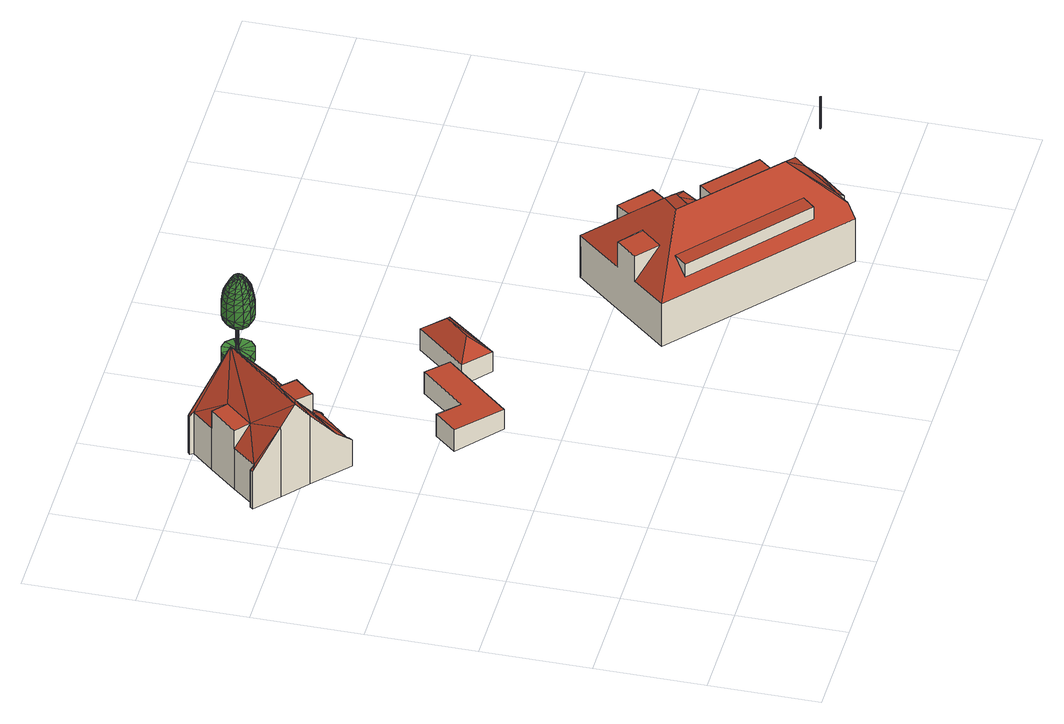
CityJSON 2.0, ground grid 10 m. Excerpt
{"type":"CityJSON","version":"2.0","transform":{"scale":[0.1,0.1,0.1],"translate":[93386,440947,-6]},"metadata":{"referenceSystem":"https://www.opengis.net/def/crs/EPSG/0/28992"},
"CityObjects":{
"building1":{"type":"Building","attributes":{"yearOfConstruction":1921,"statusOmschr":"Pand in gebruik","hoogste_bouwlaag":2,"aantalBouwlagen":3,"laagste_bouwlaag":0,"typeOmschr":"vrijstaand"},"address":[{"CountryName":"Nederland","LocalityName":"Rotterdam","ThoroughfareNumber":"223","ThoroughfareName":"Straatweg","PostalCode":"3054AG"}],"geometry":[{"type":"Solid","lod":"2","boundaries":[[[[0,1,2]],[[3,4,5]],[[6,7,8]],[[9,10,11]],[[12,13,14,15]],[[16,17,12,15,18]],[[19,20,16,18,21]],[[22,19,21,23]],[[23,24,25,22]],[[26,25,24,27]],[[28,26,27,29]],[[30,28,29,31]],[[31,32,33,30]],[[34,35,36,37]],[[38,34,37,39]],[[38,39,40,41,42]],[[40,43,44,41]],[[45,44,43,46]],[[7,47,48,11,10,8]],[[46,47,7,45]],[[48,49,50,11]],[[49,51,52,50]],[[51,14,13,52]],[[4,3,53,33,32,36,35]],[[53,0,2,33]],[[50,52,13]],[[12,50,13]],[[42,41,45]],[[9,50,12]],[[42,6,9]],[[45,41,44]],[[45,7,6]],[[9,12,17]],[[42,9,17]],[[42,45,6]],[[9,11,50]],[[38,35,34]],[[38,42,35]],[[35,42,5]],[[1,17,16]],[[35,5,4]],[[2,1,20]],[[5,17,1]],[[1,16,20]],[[42,17,5]],[[22,25,19]],[[26,2,25]],[[19,25,20]],[[26,33,2]],[[30,26,28]],[[30,33,26]],[[2,20,25]],[[3,5,1,0,53]],[[8,10,9,6]],[[32,31,29,27,24,23,21,18,15,14,51,49,48,47,46,43,40,39,37,36]]]],"semantics":{"surfaces":[{"type":"WallSurface"},{"type":"RoofSurface"},{"type":"GroundSurface"}],"values":[[0,0,0,0,0,0,0,0,0,0,0,0,0,0,0,0,0,0,0,0,0,0,0,0,0,1,1,1,1,1,1,1,1,1,1,1,1,1,1,1,1,1,1,1,1,1,1,1,1,1,1,1,1,1,2]]}}]},
"building2":{"type":"Building","attributes":{"yearOfConstruction":1921,"statusOmschr":"Pand in gebruik","aantalBouwlagen":1},"address":[{"CountryName":"Nederland","LocalityName":"Rotterdam"}],"geometry":[{"type":"Solid","lod":"2","boundaries":[[[[54,55,56,57]],[[55,58,59,56]],[[58,60,61,59]],[[60,62,63,61]],[[64,63,62,65]],[[57,64,65,54]],[[56,59,61,63,64,57]],[[54,65,62,60,58,55]]]],"semantics":{"surfaces":[{"type":"WallSurface"},{"type":"RoofSurface"},{"type":"GroundSurface"}],"values":[[0,0,0,0,0,0,1,2]]}}]},
"building3":{"type":"Building","attributes":{"yearOfConstruction":1919,"statusOmschr":"Pand in gebruik","aantalBouwlagen":1},"address":[{"CountryName":"Nederland","LocalityName":"Rotterdam"}],"geometry":[{"type":"Solid","lod":"2","boundaries":[[[[66,67,68,69]],[[70,68,67,71]],[[72,70,71,73]],[[73,66,69,72]],[[74,75,70]],[[72,74,70]],[[72,69,74]],[[70,75,68]],[[69,68,75,74]],[[73,71,67,66]]]],"semantics":{"surfaces":[{"type":"WallSurface"},{"type":"RoofSurface"},{"type":"GroundSurface"}],"values":[[0,0,0,0,1,1,1,1,1,2]]}}]},
"tree1":{"type":"SolitaryVegetationObject","attributes":{"Geslacht":"Aesculus","Brondatum":"13-06-2019","Aanlegjaar":"1984","Beheerobjectomschrijving":"12310.bm41","Ontwikkeling":"Blijvende Kroon","Boomsortiment":"Aesculus hippocastanum","Boomstatus":"Niet van toepassing","Stamdiameter":"25","tree_part":"wortel","Takvrije_zone":"tot 2,50 meter Bereikt","Thema":"Bomen","Kroondiameter":"3","Boomhoogte":"6-9 m.","Straat":"C.N.A.Looslaan","Wijk":"Hillegersberg Noord","Laatste_mutatie":"17-05-2019","Boomsortiment_nederlands":"Wilde kastanje, Witte paa ;Aanbev. = N","Buurt":"Hillegersberg Noord - 40","Hoogte":"-2.543931"},"geometry":[{"type":"CompositeSurface","lod":"2","boundaries":[[[76,77,78]],[[76,79,80]],[[81,80,82]],[[77,83,78]],[[84,81,82]],[[83,85,78]],[[86,84,82]],[[85,87,78]],[[88,86,82]],[[87,89,78]],[[90,88,82]],[[89,91,78]],[[92,90,82]],[[91,93,78]],[[94,92,82]],[[93,95,78]],[[96,94,82]],[[95,97,78]],[[98,96,82]],[[97,99,78]],[[100,98,82]],[[99,101,78]],[[80,79,82]],[[79,100,82]],[[101,76,78]],[[76,101,79]],[[101,100,79]],[[101,99,100]],[[99,98,100]],[[99,97,98]],[[97,96,98]],[[97,95,96]],[[95,94,96]],[[95,93,94]],[[93,92,94]],[[93,91,92]],[[91,90,92]],[[91,89,90]],[[89,88,90]],[[89,87,88]],[[87,86,88]],[[87,85,86]],[[85,84,86]],[[85,83,84]],[[83,81,84]],[[83,77,81]],[[77,80,81]],[[77,76,80]]]}]},
"tree2":{"type":"SolitaryVegetationObject","attributes":{"Geslacht":"Aesculus","Brondatum":"13-06-2019","Aanlegjaar":"1984","Beheerobjectomschrijving":"12310.bm41","Ontwikkeling":"Blijvende Kroon","Boomsortiment":"Aesculus hippocastanum","Boomstatus":"Niet van toepassing","Stamdiameter":"25","tree_part":"kruin","Takvrije_zone":"tot 2,50 meter Bereikt","Kroondiameter":"3","Thema":"Bomen","Boomhoogte":"6-9 m.","Straat":"C.N.A.Looslaan","Wijk":"Hillegersberg Noord","Laatste_mutatie":"17-05-2019","Boomsortiment_nederlands":"Wilde kastanje, Witte paa ;Aanbev. = N","Buurt":"Hillegersberg Noord - 40","Hoogte":"-2.543931"},"geometry":[{"type":"CompositeSurface","lod":"2","boundaries":[[[102,103,104]],[[105,103,102]],[[102,106,107]],[[108,106,102]],[[108,109,110]],[[109,111,112]],[[111,113,114]],[[113,115,116]],[[117,118,115]],[[117,119,118]],[[120,119,102]],[[102,121,122]],[[102,107,123]],[[121,124,125]],[[124,126,127]],[[126,128,129]],[[129,128,130]],[[130,131,132]],[[132,131,133]],[[134,135,133]],[[136,137,134]],[[138,139,136]],[[138,140,141]],[[140,142,141]],[[142,143,144]],[[143,145,144]],[[144,145,146]],[[146,147,148]],[[148,147,149]],[[150,151,149]],[[152,153,150]],[[154,153,152]],[[133,155,132]],[[156,157,154]],[[135,155,133]],[[135,158,155]],[[159,160,156]],[[161,162,158]],[[163,164,159]],[[165,166,162]],[[167,168,163]],[[169,170,166]],[[167,171,172]],[[173,174,171]],[[175,170,169]],[[176,177,173]],[[178,175,179]],[[180,181,176]],[[182,178,183]],[[184,185,180]],[[186,182,187]],[[188,189,184]],[[190,186,191]],[[192,193,188]],[[194,190,195]],[[196,197,192]],[[198,194,199]],[[200,201,196]],[[202,198,203]],[[204,205,200]],[[206,202,207]],[[208,209,204]],[[163,168,164]],[[159,164,160]],[[156,160,157]],[[160,210,157]],[[210,211,212]],[[211,213,214]],[[213,215,216]],[[215,217,218]],[[217,219,220]],[[219,221,222]],[[221,223,224]],[[224,223,225]],[[139,137,136]],[[226,139,138]],[[141,226,138]],[[227,226,141]],[[228,227,229]],[[230,228,231]],[[231,228,229]],[[229,227,141]],[[141,142,229]],[[142,144,229]],[[229,144,231]],[[144,146,231]],[[231,146,148]],[[148,230,231]],[[232,230,148]],[[149,232,148]],[[151,232,149]],[[153,151,150]],[[154,157,153]],[[157,210,212]],[[157,212,153]],[[153,212,151]],[[212,211,214]],[[212,214,151]],[[151,214,232]],[[214,213,216]],[[214,216,232]],[[232,216,230]],[[216,215,218]],[[216,218,230]],[[230,218,228]],[[218,217,220]],[[218,220,228]],[[228,220,227]],[[220,219,222]],[[220,222,227]],[[227,222,226]],[[222,221,224]],[[222,224,226]],[[226,224,139]],[[224,225,139]],[[139,225,137]],[[137,135,134]],[[161,158,135]],[[137,161,135]],[[225,161,137]],[[165,162,161]],[[225,165,161]],[[223,165,225]],[[169,166,165]],[[223,169,165]],[[179,175,169]],[[179,169,223]],[[221,179,223]],[[183,178,179]],[[183,179,221]],[[219,183,221]],[[187,182,183]],[[187,183,219]],[[217,187,219]],[[191,186,187]],[[191,187,217]],[[215,191,217]],[[195,190,191]],[[195,191,215]],[[213,195,215]],[[199,194,195]],[[199,195,213]],[[211,199,213]],[[203,198,199]],[[203,199,211]],[[210,203,211]],[[207,202,203]],[[207,203,210]],[[160,207,210]],[[164,207,160]],[[164,206,207]],[[168,206,164]],[[208,233,209]],[[234,235,233]],[[233,235,209]],[[173,177,174]],[[177,235,174]],[[176,181,177]],[[196,201,197]],[[200,205,201]],[[204,209,205]],[[205,235,201]],[[201,235,197]],[[184,189,185]],[[189,235,185]],[[188,193,189]],[[192,197,193]],[[235,193,197]],[[193,235,189]],[[180,185,181]],[[235,181,185]],[[181,235,177]],[[235,234,174]],[[171,174,234]],[[171,234,172]],[[172,234,233]],[[172,233,208]],[[167,172,168]],[[168,172,208]],[[168,208,206]],[[206,208,204]],[[206,204,202]],[[202,204,200]],[[202,200,198]],[[198,200,196]],[[198,196,194]],[[194,196,192]],[[194,192,190]],[[190,192,188]],[[190,188,186]],[[186,188,184]],[[186,184,182]],[[182,184,180]],[[182,180,178]],[[178,180,176]],[[178,176,175]],[[175,176,173]],[[175,173,170]],[[170,173,171]],[[170,171,167]],[[170,167,166]],[[166,167,163]],[[166,163,162]],[[162,163,159]],[[162,159,158]],[[158,159,156]],[[158,156,155]],[[155,156,154]],[[155,154,132]],[[132,154,152]],[[152,130,132]],[[129,130,152]],[[150,129,152]],[[127,126,129]],[[127,129,150]],[[149,127,150]],[[147,127,149]],[[147,124,127]],[[125,124,147]],[[146,125,147]],[[145,125,146]],[[122,121,125]],[[122,125,145]],[[102,122,120]],[[120,122,145]],[[120,145,143]],[[119,120,143]],[[119,143,118]],[[118,143,142]],[[140,118,142]],[[115,118,140]],[[116,115,140]],[[116,140,138]],[[136,116,138]],[[114,113,116]],[[114,116,136]],[[134,114,136]],[[112,111,114]],[[235,205,209]],[[112,114,134]],[[133,112,134]],[[131,112,133]],[[131,109,112]],[[110,109,131]],[[130,110,131]],[[128,110,130]],[[106,108,110]],[[106,110,128]],[[107,106,128]],[[107,128,126]],[[123,107,126]],[[123,126,124]],[[121,123,124]],[[123,121,102]],[[102,119,117]],[[102,117,105]],[[105,117,115]],[[105,115,113]],[[103,105,113]],[[103,113,111]],[[104,103,111]],[[104,111,109]],[[108,104,109]],[[102,104,108]]]}]},
"tree3":{"type":"SolitaryVegetationObject","attributes":{"Geslacht":"Aesculus","Brondatum":"13-06-2019","Aanlegjaar":"1984","Beheerobjectomschrijving":"12310.bm41","Ontwikkeling":"Blijvende Kroon","Boomsortiment":"Aesculus hippocastanum","Boomstatus":"Niet van toepassing","Stamdiameter":"25","tree_part":"stam","Takvrije_zone":"tot 2,50 meter Bereikt","Thema":"Bomen","Kroondiameter":"3","Boomhoogte":"6-9 m.","Straat":"C.N.A.Looslaan","Wijk":"Hillegersberg Noord","Laatste_mutatie":"17-05-2019","Boomsortiment_nederlands":"Wilde kastanje, Witte paa ;Aanbev. = N","Buurt":"Hillegersberg Noord - 40","Hoogte":"-2.543931"},"geometry":[{"type":"CompositeSurface","lod":"2","boundaries":[[[236,237,238]],[[239,240,236]],[[241,242,243]],[[243,244,245]],[[240,237,236]],[[245,78,246]],[[237,247,238]],[[247,248,238]],[[249,78,245]],[[244,249,245]],[[238,248,250]],[[242,244,243]],[[242,238,244]],[[244,238,250]],[[244,250,249]],[[249,250,248]],[[249,248,78]],[[78,248,247]],[[78,247,246]],[[246,247,237]],[[246,237,245]],[[245,237,240]],[[245,240,243]],[[243,240,239]],[[243,239,241]],[[241,239,236]],[[241,236,242]],[[242,236,238]]]}]},
"building4":{"type":"Building","attributes":{"yearOfConstruction":1919,"statusOmschr":"Pand in gebruik","hoogste_bouwlaag":1,"aantalBouwlagen":2,"laagste_bouwlaag":0,"typeOmschr":"vrijstaand"},"address":[{"CountryName":"Nederland","LocalityName":"Rotterdam","ThoroughfareNumber":"221","ThoroughfareName":"Straatweg","PostalCode":"3054AG"}],"geometry":[{"type":"Solid","lod":"2","boundaries":[[[[251,252,253]],[[254,255,256]],[[256,252,251,254]],[[254,251,253,255]],[[257,258,259]],[[260,261,262]],[[262,258,257,260]],[[260,257,259,261]],[[263,264,265]],[[266,267,268]],[[267,265,264,268]],[[266,263,265,267]],[[269,270,271]],[[272,273,274]],[[275,276,277]],[[270,278,271]],[[279,280,281,282,269]],[[281,283,284,282]],[[283,285,286,284]],[[273,286,285,287,288,277,276,274]],[[289,288,287,290]],[[291,292,289,290,293]],[[294,291,293,295]],[[296,294,295,297]],[[297,298,299,296]],[[300,301,299,298,302]],[[303,300,302,304]],[[304,305,306,303]],[[305,307,308,306]],[[279,309,310,280]],[[309,308,307,310]],[[271,278,308]],[[309,269,271]],[[309,271,308]],[[279,269,309]],[[291,311,292]],[[296,291,294]],[[299,311,291]],[[301,311,299]],[[296,299,291]],[[273,272,275,277,288,312,313,286]],[[303,306,308,278,312,311,301,300],[261,259,258,262]],[[282,284,286,313,270,269],[255,253,252,256]],[[272,274,276,275]],[[292,311,312,288,289],[268,264,263,266]],[[270,313,312,278]],[[304,302,298,297,295,293,290,287,285,283,281,280,310,307,305]]]],"semantics":{"surfaces":[{"type":"WallSurface"},{"type":"RoofSurface"},{"type":"GroundSurface"}],"values":[[0,0,0,1,0,0,0,1,0,0,0,1,0,0,0,0,0,0,0,0,0,0,0,0,0,0,0,0,0,0,0,1,1,1,1,1,1,1,1,1,1,1,1,1,1,1,2]]}}]},
"cityfurniture1":{"type":"CityFurniture","attributes":{"Lichtpunttype":"Straatverlichting","Brondatum":"12-06-2019","Buurt_nummer":"62","Masttype":"TRAMMAST LPH 10M","Lamptype":"CPO-TW 140W KL.728","Buurtnaam":"Hillegersberg Noord","Nummer":"12","Geplaatst_op":"02-12-2010","Wijknummer":"6","Nivo":"0","Datum_laatste_mutatie":"07-06-2019","Straatnaam":"Straatweg","Thema":"Lichtmasten","Beheerobject":"71935/OVL-012","Armatuurtype":"4767 ARM SGS 453 1X CPO-TW 140W K EB OC FG EVSA VLAK GLAS LS-6","Objecthoogte":"10","Klasse":"Verbindingsweg 2-zijdig","Wijknaam":"Hillegersberg-Schiebroek"},"geometry":[{"type":"MultiSurface","lod":"2","boundaries":[[[314,315,316,317]],[[318,314,317,319]],[[320,318,319,321]],[[315,320,321,316]],[[315,314,318,320]]]}]}
},
"vertices":[
[94,392,101],[81,404,102],[94,392,81],[110,410,101],[110,410,82],[96,422,102],[64,459,101],[51,470,82],[51,470,101],[42,434,101],[29,445,101],[29,445,82],[28,404,113],[6,423,78],[6,423,38],[28,404,38],[51,384,112],[39,394,131],[51,384,38],[84,355,66],[71,366,80],[84,355,38],[86,358,66],[86,358,38],[83,360,38],[83,360,69],[109,389,70],[109,389,38],[111,387,67],[111,387,38],[113,389,67],[113,389,38],[101,400,38],[101,400,81],[135,434,78],[132,436,82],[132,436,38],[135,434,38],[137,436,78],[137,436,38],[69,495,38],[69,495,78],[103,466,132],[67,493,38],[67,493,78],[69,490,82],[69,490,38],[51,470,38],[29,445,38],[11,423,38],[11,423,82],[8,426,38],[8,426,78],[101,400,101],
[223,303,32],[203,321,32],[203,321,55],[223,303,54],[168,280,32],[168,280,54],[148,297,32],[148,297,56],[131,277,32],[131,277,55],[171,243,53],[171,243,32],
[259,338,33],[220,292,33],[220,292,55],[259,338,56],[245,271,54],[245,271,33],[283,318,54],[283,318,33],[260,314,71],[241,293,70],
[229,475,35],[235,480,35],[222,488,35],[229,475,25],[235,480,25],[237,488,25],[222,488,25],[237,488,35],[235,495,25],[235,495,35],[229,501,25],[229,501,35],[222,503,25],[222,503,35],[214,501,25],[214,501,35],[209,495,25],[209,495,35],[207,488,25],[207,488,35],[209,480,25],[209,480,35],[214,475,25],[214,475,35],[222,473,25],[222,473,35],
[222,488,59],[225,493,61],[227,491,61],[222,494,61],[227,485,61],[225,482,61],[228,488,61],[233,488,64],[231,482,64],[231,493,64],[236,488,69],[227,497,64],[234,495,69],[222,499,64],[229,500,69],[219,493,61],[217,497,64],[217,491,61],[216,488,61],[219,482,61],[217,485,61],[222,482,61],[217,478,64],[213,482,64],[222,477,64],[215,476,69],[227,478,64],[222,474,69],[229,476,69],[234,481,69],[229,475,75],[235,480,75],[237,488,75],[237,488,85],[235,495,75],[235,495,85],[229,501,75],[229,501,85],[222,502,69],[222,503,75],[215,500,69],[213,493,64],[210,495,69],[211,488,64],[208,488,69],[210,481,69],[207,488,75],[209,480,75],[214,475,75],[214,475,85],[222,473,75],[222,473,85],[229,475,85],[235,480,85],[234,481,92],[229,476,92],[236,488,92],[235,488,97],[233,481,97],[234,495,92],[233,494,97],[232,494,102],[233,488,102],[228,499,97],[228,498,102],[227,496,106],[230,493,106],[222,499,102],[222,497,106],[222,494,111],[225,493,111],[219,493,111],[220,492,113],[217,496,106],[217,491,111],[218,490,113],[214,493,106],[216,498,102],[216,488,111],[218,488,113],[213,488,106],[212,494,102],[217,485,111],[218,486,113],[214,483,106],[211,488,102],[219,482,111],[220,484,113],[217,480,106],[212,482,102],[222,482,111],[222,484,113],[222,479,106],[216,478,102],[225,482,111],[224,484,113],[227,480,106],[222,477,102],[227,485,111],[226,486,113],[230,483,106],[228,478,102],[228,488,111],[226,488,113],[231,488,106],[232,482,102],[227,491,111],[226,490,113],[228,477,97],[222,475,97],[222,474,92],[216,477,97],[215,476,92],[211,481,97],[210,481,92],[209,488,97],[208,488,92],[211,494,97],[210,495,92],[216,499,97],[215,500,92],[222,501,97],[222,502,92],[229,500,92],[222,503,85],[214,501,85],[209,495,85],[214,501,75],[207,488,85],[209,495,75],[209,480,85],[224,492,113],[222,492,113],[222,488,114],
[222,490,63],[221,488,63],[223,490,63],[221,490,63],[221,489,63],[222,490,35],[223,490,35],[221,490,35],[223,489,35],[221,489,35],[221,488,35],[222,488,63],[223,488,63],[223,488,35],[223,489,63],
[402,200,106],[402,200,91],[392,188,107],[430,176,106],[420,163,106],[430,176,90],[445,138,106],[445,138,91],[435,126,106],[492,97,106],[482,85,106],[492,97,91],[346,136,106],[337,125,92],[337,125,105],[448,48,107],[439,37,106],[439,37,93],[459,166,80],[454,161,86],[454,161,83],[370,170,109],[349,187,82],[349,187,109],[353,151,109],[332,168,110],[332,168,83],[446,149,83],[467,158,80],[467,158,37],[446,176,37],[446,176,80],[445,175,37],[445,175,82],[384,228,37],[384,228,82],[307,138,37],[307,138,83],[460,6,83],[460,6,37],[478,26,93],[467,14,94],[478,26,37],[491,23,81],[491,23,37],[512,48,82],[512,48,37],[507,61,37],[507,61,94],[521,78,87],[517,72,94],[521,78,37],[525,81,82],[525,81,37],[466,133,37],[466,133,82],[454,143,37],[454,143,82],[465,157,81],[465,157,37],[463,68,131],[377,143,131],[389,156,132],
[671,87,39],[671,88,39],[671,88,5],[671,87,5],[672,87,39],[672,87,5],[672,88,39],[672,88,5]
]}
